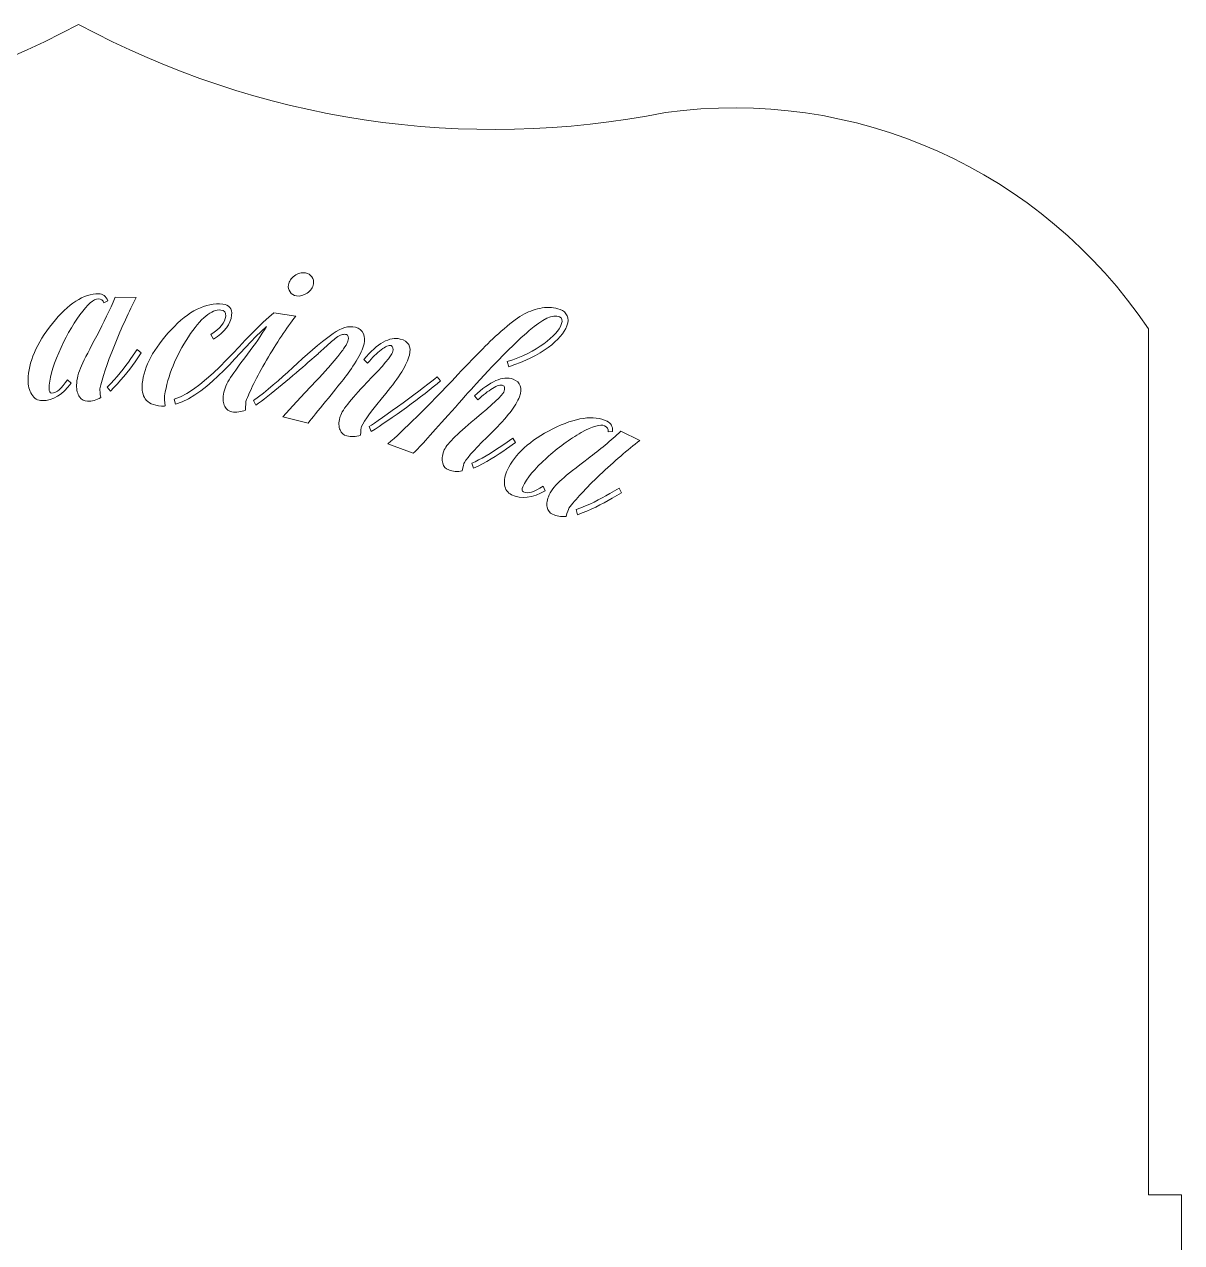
# Model space of a CAD drawing. Header units: millimetres. Extents: x -1460 to 1460, y -777 to 775.
# Drawn here: x -383.2 to -278.2, y -664.7 to -554.2 of the extents above; entities that cross this region are included whole.
import ezdxf

# ---------------------------------------------------------------- set-up
doc = ezdxf.new("R2010")
doc.units = ezdxf.units.MM
doc.header["$MEASUREMENT"] = 0
doc.layers.add('Camada 1', color=7, linetype='Continuous')

msp = doc.modelspace()

# ---------------------------------------------------------------- linework, layer by layer
at = {"layer": 'Camada 1', "color": 250, "lineweight": 20}
for points, knots in [([(-475.2485, -711.2333), (-475.2485, -711.2333), (-475.2485, -775.1065), (-475.2485, -775.1065), (-475.2485, -775.1065), (-475.2485, -775.1065), (-415.7484, -775.1065), (-415.7484, -775.1065), (-415.7484, -775.1065), (-415.7484, -775.1065), (-415.7484, -772.1065), (-415.7484, -772.1065), (-415.7484, -772.1065), (-415.7484, -772.1065), (-340.7484, -772.1065), (-340.7484, -772.1065), (-340.7484, -772.1065), (-340.7484, -772.1065), (-340.7484, -775.1065), (-340.7484, -775.1065), (-340.7484, -775.1065), (-340.7484, -775.1065), (-281.2484, -775.1065), (-281.2484, -775.1065), (-281.2484, -775.1065), (-281.2484, -775.1065), (-281.2484, -711.2333), (-281.2484, -711.2333), (-281.2484, -711.2333), (-281.2484, -711.2333), (-278.2484, -711.2333), (-278.2484, -711.2333), (-278.2484, -711.2333), (-278.2484, -711.2333), (-278.2484, -660.3405), (-278.2484, -660.3405), (-278.2484, -660.3405), (-278.2484, -660.3405), (-281.2484, -660.3405), (-281.2484, -660.3405), (-281.2484, -660.3405), (-281.2484, -660.3405), (-281.2484, -596.7137), (-281.2484, -596.7137), (-281.2484, -596.7137), (-281.2484, -596.7137), (-281.2484, -581.824), (-281.2484, -581.824), (-281.2484, -581.824), (-290.9256, -567.4173), (-307.9205, -559.8084), (-325.0477, -562.2145), (-325.0477, -562.2145), (-343.1678, -565.8248), (-361.9729, -562.9968), (-378.2484, -554.2138), (-378.2484, -554.2138), (-394.5239, -562.9968), (-413.329, -565.8248), (-431.4491, -562.2145), (-431.4491, -562.2145), (-448.5763, -559.8084), (-465.5713, -567.4173), (-475.2485, -581.824), (-475.2485, -581.824), (-475.2485, -581.824), (-475.2485, -596.7137), (-475.2485, -596.7137), (-475.2485, -596.7137), (-475.2485, -596.7137), (-475.2485, -660.3405), (-475.2485, -660.3405), (-475.2485, -660.3405), (-475.2485, -660.3405), (-478.2485, -660.3405), (-478.2485, -660.3405), (-478.2485, -660.3405), (-478.2485, -660.3405), (-478.2485, -711.2333), (-478.2485, -711.2333), (-478.2485, -711.2333), (-478.2485, -711.2333), (-475.2485, -711.2333), (-475.2485, -711.2333)], [0, 0, 0, 0, 0.04545455, 0.04545455, 0.04545455, 0.04545455, 0.09090909, 0.09090909, 0.09090909, 0.09090909, 0.13636364, 0.13636364, 0.13636364, 0.13636364, 0.18181818, 0.18181818, 0.18181818, 0.18181818, 0.22727273, 0.22727273, 0.22727273, 0.22727273, 0.27272727, 0.27272727, 0.27272727, 0.27272727, 0.31818182, 0.31818182, 0.31818182, 0.31818182, 0.36363636, 0.36363636, 0.36363636, 0.36363636, 0.40909091, 0.40909091, 0.40909091, 0.40909091, 0.45454545, 0.45454545, 0.45454545, 0.45454545, 0.5, 0.5, 0.5, 0.5, 0.54545455, 0.54545455, 0.54545455, 0.54545455, 0.59090909, 0.59090909, 0.59090909, 0.59090909, 0.63636364, 0.63636364, 0.63636364, 0.63636364, 0.68181818, 0.68181818, 0.68181818, 0.68181818, 0.72727273, 0.72727273, 0.72727273, 0.72727273, 0.77272727, 0.77272727, 0.77272727, 0.77272727, 0.81818182, 0.81818182, 0.81818182, 0.81818182, 0.86363636, 0.86363636, 0.86363636, 0.86363636, 0.90909091, 0.90909091, 0.90909091, 0.90909091, 1, 1, 1, 1]), ([(-357.5173, -578.5741), (-357.8453, -578.797), (-358.1718, -578.883), (-358.4959, -578.8318), (-358.4959, -578.8318), (-358.7437, -578.7927), (-358.9353, -578.6736), (-359.0703, -578.4755), (-359.0703, -578.4755), (-359.2053, -578.2774), (-359.2549, -578.0633), (-359.2188, -577.8333), (-359.2188, -577.8333), (-359.1679, -577.5073), (-358.9829, -577.232), (-358.6644, -577.0075), (-358.6644, -577.0075), (-358.3459, -576.783), (-358.0148, -576.6977), (-357.6716, -576.7521), (-357.6716, -576.7521), (-357.4236, -576.7913), (-357.2313, -576.9055), (-357.0948, -577.0939), (-357.0948, -577.0939), (-356.9584, -577.2823), (-356.9095, -577.5016), (-356.9485, -577.7507), (-356.9485, -577.7507), (-356.9994, -578.0765), (-357.1895, -578.3512), (-357.5173, -578.5741)], [0, 0, 0, 0, 0.11111111, 0.11111111, 0.11111111, 0.11111111, 0.22222222, 0.22222222, 0.22222222, 0.22222222, 0.33333333, 0.33333333, 0.33333333, 0.33333333, 0.44444444, 0.44444444, 0.44444444, 0.44444444, 0.55555556, 0.55555556, 0.55555556, 0.55555556, 0.66666667, 0.66666667, 0.66666667, 0.66666667, 0.77777778, 0.77777778, 0.77777778, 0.77777778, 1, 1, 1, 1]), ([(-378.1297, -580.555), (-378.8384, -581.525), (-379.4775, -582.6709), (-380.0464, -583.9921), (-380.0464, -583.9921), (-380.6152, -585.3133), (-380.9059, -586.4011), (-380.9177, -587.2548), (-380.9177, -587.2548), (-380.9212, -587.507), (-380.8362, -587.6346), (-380.6626, -587.637), (-380.6626, -587.637), (-380.2379, -587.643), (-379.7687, -587.2421), (-379.2553, -586.4342), (-379.2553, -586.4342), (-379.2553, -586.4342), (-378.9119, -586.7304), (-378.9119, -586.7304), (-378.9119, -586.7304), (-379.6801, -587.8062), (-380.5566, -588.337), (-381.541, -588.3232), (-381.541, -588.3232), (-381.9463, -588.3175), (-382.2626, -588.1334), (-382.4891, -587.771), (-382.4891, -587.771), (-382.7157, -587.4089), (-382.8252, -586.9656), (-382.8179, -586.4417), (-382.8179, -586.4417), (-382.7957, -584.8507), (-382.0618, -583.1481), (-380.6171, -581.3347), (-380.6171, -581.3347), (-379.1724, -579.5212), (-377.7742, -578.6242), (-376.4229, -578.6434), (-376.4229, -578.6434), (-376.0369, -578.6488), (-375.7598, -578.8566), (-375.5918, -579.2666), (-375.5918, -579.2666), (-375.5918, -579.2666), (-375.9421, -579.4654), (-375.9421, -579.4654), (-375.9421, -579.4654), (-376.0354, -579.2311), (-376.2077, -579.1121), (-376.4585, -579.1086), (-376.4585, -579.1086), (-376.8638, -579.103), (-377.421, -579.585), (-378.1297, -580.555)], [0, 0, 0, 0, 0.06666667, 0.06666667, 0.06666667, 0.06666667, 0.13333333, 0.13333333, 0.13333333, 0.13333333, 0.2, 0.2, 0.2, 0.2, 0.26666667, 0.26666667, 0.26666667, 0.26666667, 0.33333333, 0.33333333, 0.33333333, 0.33333333, 0.4, 0.4, 0.4, 0.4, 0.46666667, 0.46666667, 0.46666667, 0.46666667, 0.53333333, 0.53333333, 0.53333333, 0.53333333, 0.6, 0.6, 0.6, 0.6, 0.66666667, 0.66666667, 0.66666667, 0.66666667, 0.73333333, 0.73333333, 0.73333333, 0.73333333, 0.8, 0.8, 0.8, 0.8, 0.86666667, 0.86666667, 0.86666667, 0.86666667, 1, 1, 1, 1]), ([(-373.0101, -578.983), (-373.6646, -580.2159), (-374.3274, -581.667), (-374.9976, -583.3363), (-374.9976, -583.3363), (-375.6678, -585.0053), (-376.1063, -586.3142), (-376.3128, -587.2622), (-376.3128, -587.2622), (-376.3144, -587.3787), (-376.289, -587.6411), (-376.237, -588.0494), (-376.237, -588.0494), (-376.6264, -588.2768), (-377.0239, -588.3873), (-377.4291, -588.3817), (-377.4291, -588.3817), (-377.7186, -588.3777), (-377.9584, -588.2479), (-378.1478, -587.993), (-378.1478, -587.993), (-378.3371, -587.7381), (-378.4286, -587.3776), (-378.4222, -586.912), (-378.4222, -586.912), (-378.4145, -586.3686), (-378.2662, -585.7835), (-377.9774, -585.1569), (-377.9774, -585.1569), (-377.6886, -584.5303), (-377.2268, -583.6245), (-376.5924, -582.4401), (-376.5924, -582.4401), (-375.9579, -581.2556), (-375.4006, -580.0941), (-374.9213, -578.9558), (-374.9213, -578.9558), (-374.9213, -578.9558), (-373.0101, -578.983), (-373.0101, -578.983)], [0, 0, 0, 0, 0.09090909, 0.09090909, 0.09090909, 0.09090909, 0.18181818, 0.18181818, 0.18181818, 0.18181818, 0.27272727, 0.27272727, 0.27272727, 0.27272727, 0.36363636, 0.36363636, 0.36363636, 0.36363636, 0.45454545, 0.45454545, 0.45454545, 0.45454545, 0.54545455, 0.54545455, 0.54545455, 0.54545455, 0.63636364, 0.63636364, 0.63636364, 0.63636364, 0.72727273, 0.72727273, 0.72727273, 0.72727273, 0.81818182, 0.81818182, 0.81818182, 0.81818182, 1, 1, 1, 1]), ([(-370.4492, -587.8813), (-370.4839, -588.0916), (-370.4519, -588.3979), (-370.3942, -588.7937), (-370.3942, -588.7937), (-370.4748, -588.8246), (-370.5825, -588.8333), (-370.7169, -588.8199), (-370.7169, -588.8199), (-371.4661, -588.7448), (-371.9591, -588.5295), (-372.1954, -588.1744), (-372.1954, -588.1744), (-372.4317, -587.8193), (-372.5212, -587.3519), (-372.4638, -586.7726), (-372.4638, -586.7726), (-372.3108, -585.2279), (-371.4412, -583.6033), (-369.8561, -581.8998), (-369.8561, -581.8998), (-368.2709, -580.1963), (-366.7096, -579.4214), (-365.1728, -579.5752), (-365.1728, -579.5752), (-364.5774, -579.6347), (-364.3101, -579.9736), (-364.3714, -580.5915), (-364.3714, -580.5915), (-364.4519, -581.4026), (-364.9981, -582.1183), (-366.0103, -582.7385), (-366.0103, -582.7385), (-366.0103, -582.7385), (-366.2612, -582.333), (-366.2612, -582.333), (-366.2612, -582.333), (-365.4122, -581.7939), (-364.9588, -581.2346), (-364.9016, -580.6555), (-364.9016, -580.6555), (-364.8692, -580.3273), (-365.016, -580.1466), (-365.3427, -580.114), (-365.3427, -580.114), (-366.1879, -580.0292), (-367.1709, -580.8426), (-368.2912, -582.5539), (-368.2912, -582.5539), (-369.4115, -584.265), (-370.1449, -586.0388), (-370.4492, -587.8813)], [0, 0, 0, 0, 0.07142857, 0.07142857, 0.07142857, 0.07142857, 0.14285714, 0.14285714, 0.14285714, 0.14285714, 0.21428571, 0.21428571, 0.21428571, 0.21428571, 0.28571429, 0.28571429, 0.28571429, 0.28571429, 0.35714286, 0.35714286, 0.35714286, 0.35714286, 0.42857143, 0.42857143, 0.42857143, 0.42857143, 0.5, 0.5, 0.5, 0.5, 0.57142857, 0.57142857, 0.57142857, 0.57142857, 0.64285714, 0.64285714, 0.64285714, 0.64285714, 0.71428571, 0.71428571, 0.71428571, 0.71428571, 0.78571429, 0.78571429, 0.78571429, 0.78571429, 0.85714286, 0.85714286, 0.85714286, 0.85714286, 1, 1, 1, 1]), ([(-335.6755, -583.5091), (-336.5755, -584.1865), (-337.7642, -584.7667), (-339.2411, -585.249), (-339.2411, -585.249), (-339.2411, -585.249), (-339.3811, -584.7929), (-339.3811, -584.7929), (-339.3811, -584.7929), (-338.0216, -584.3493), (-336.9137, -583.8062), (-336.0575, -583.1641), (-336.0575, -583.1641), (-335.2013, -582.522), (-334.6753, -581.9368), (-334.4799, -581.4097), (-334.4799, -581.4097), (-334.3451, -581.0461), (-334.4044, -580.8165), (-334.6575, -580.7217), (-334.6575, -580.7217), (-335.2589, -580.4966), (-336.1696, -580.9119), (-337.3842, -581.963), (-337.3842, -581.963), (-338.6038, -583.0183), (-340.2114, -584.6238), (-342.197, -586.803), (-342.197, -586.803), (-342.7823, -587.4456), (-343.5108, -588.2729), (-344.4041, -589.2692), (-344.4041, -589.2692), (-345.2933, -590.261), (-346.0156, -591.0732), (-346.578, -591.7013), (-346.578, -591.7013), (-347.1406, -592.3292), (-347.5796, -592.7913), (-347.8987, -593.0964), (-347.8987, -593.0964), (-347.8987, -593.0964), (-350.2055, -592.2323), (-350.2055, -592.2323), (-350.2055, -592.2323), (-348.8023, -591.0596), (-346.6986, -588.9632), (-343.8663, -585.9706), (-343.8663, -585.9706), (-342.922, -584.9729), (-342.1511, -584.1954), (-341.5866, -583.6145), (-341.5866, -583.6145), (-341.0189, -583.0303), (-340.3829, -582.4239), (-339.6679, -581.8013), (-339.6679, -581.8013), (-338.9531, -581.1788), (-338.3393, -580.7288), (-337.8329, -580.4643), (-337.8329, -580.4643), (-337.3237, -580.1983), (-336.7819, -580.0191), (-336.2105, -579.9226), (-336.2105, -579.9226), (-335.6391, -579.8261), (-335.1045, -579.8709), (-334.5979, -580.0606), (-334.5979, -580.0606), (-334.2903, -580.1759), (-334.0769, -580.3647), (-333.9578, -580.6267), (-333.9578, -580.6267), (-333.8388, -580.8887), (-333.8432, -581.1927), (-333.9712, -581.538), (-333.9712, -581.538), (-334.2071, -582.1744), (-334.7755, -582.8318), (-335.6755, -583.5091)], [0, 0, 0, 0, 0.04761905, 0.04761905, 0.04761905, 0.04761905, 0.0952381, 0.0952381, 0.0952381, 0.0952381, 0.14285714, 0.14285714, 0.14285714, 0.14285714, 0.19047619, 0.19047619, 0.19047619, 0.19047619, 0.23809524, 0.23809524, 0.23809524, 0.23809524, 0.28571429, 0.28571429, 0.28571429, 0.28571429, 0.33333333, 0.33333333, 0.33333333, 0.33333333, 0.38095238, 0.38095238, 0.38095238, 0.38095238, 0.42857143, 0.42857143, 0.42857143, 0.42857143, 0.47619048, 0.47619048, 0.47619048, 0.47619048, 0.52380952, 0.52380952, 0.52380952, 0.52380952, 0.57142857, 0.57142857, 0.57142857, 0.57142857, 0.61904762, 0.61904762, 0.61904762, 0.61904762, 0.66666667, 0.66666667, 0.66666667, 0.66666667, 0.71428571, 0.71428571, 0.71428571, 0.71428571, 0.76190476, 0.76190476, 0.76190476, 0.76190476, 0.80952381, 0.80952381, 0.80952381, 0.80952381, 0.85714286, 0.85714286, 0.85714286, 0.85714286, 0.9047619, 0.9047619, 0.9047619, 0.9047619, 1, 1, 1, 1]), ([(-361.2009, -584.6509), (-362.1107, -586.2159), (-362.7313, -587.4636), (-363.0723, -588.3917), (-363.0723, -588.3917), (-363.0903, -588.5068), (-363.1021, -588.7701), (-363.1081, -589.1818), (-363.1081, -589.1818), (-363.5255, -589.3514), (-363.9346, -589.4043), (-364.3351, -589.341), (-364.3351, -589.341), (-364.6208, -589.2958), (-364.8402, -589.1334), (-364.9917, -588.854), (-364.9917, -588.854), (-365.1432, -588.5748), (-365.183, -588.2048), (-365.111, -587.7449), (-365.111, -587.7449), (-365.0359, -587.2657), (-364.8196, -586.7594), (-364.4626, -586.2268), (-364.4626, -586.2268), (-364.1056, -585.694), (-363.596, -584.9876), (-362.9293, -584.112), (-362.9293, -584.112), (-362.2612, -583.2346), (-361.6891, -582.4027), (-361.2136, -581.6135), (-361.2136, -581.6135), (-363.7439, -583.8432), (-366.2135, -587.6286), (-369.4491, -588.6543), (-369.4491, -588.6543), (-369.4491, -588.6543), (-369.5788, -588.2025), (-369.5788, -588.2025), (-369.5788, -588.2025), (-366.5538, -587.2681), (-363.0264, -582.3019), (-360.5296, -580.3663), (-360.5296, -580.3663), (-360.5296, -580.3663), (-358.5556, -580.6788), (-358.5556, -580.6788), (-358.5556, -580.6788), (-359.4093, -581.7617), (-360.2912, -583.0856), (-361.2009, -584.6509)], [0, 0, 0, 0, 0.07142857, 0.07142857, 0.07142857, 0.07142857, 0.14285714, 0.14285714, 0.14285714, 0.14285714, 0.21428571, 0.21428571, 0.21428571, 0.21428571, 0.28571429, 0.28571429, 0.28571429, 0.28571429, 0.35714286, 0.35714286, 0.35714286, 0.35714286, 0.42857143, 0.42857143, 0.42857143, 0.42857143, 0.5, 0.5, 0.5, 0.5, 0.57142857, 0.57142857, 0.57142857, 0.57142857, 0.64285714, 0.64285714, 0.64285714, 0.64285714, 0.71428571, 0.71428571, 0.71428571, 0.71428571, 0.78571429, 0.78571429, 0.78571429, 0.78571429, 0.85714286, 0.85714286, 0.85714286, 0.85714286, 1, 1, 1, 1]), ([(-362.1598, -588.7426), (-362.1598, -588.7426), (-362.3872, -588.3234), (-362.3872, -588.3234), (-362.3872, -588.3234), (-359.9626, -586.6102), (-357.7336, -584.0713), (-355.1702, -582.2492), (-355.1702, -582.2492), (-354.4214, -581.7169), (-353.7488, -581.5224), (-353.1491, -581.6709), (-353.1491, -581.6709), (-352.7931, -581.7591), (-352.5522, -581.9538), (-352.4273, -582.2546), (-352.4273, -582.2546), (-352.3024, -582.5554), (-352.2791, -582.866), (-352.3576, -583.1863), (-352.3576, -583.1863), (-352.464, -583.6196), (-352.7072, -584.1443), (-353.0867, -584.7595), (-353.0867, -584.7595), (-353.4663, -585.3748), (-353.8501, -585.9246), (-354.2371, -586.4081), (-354.2371, -586.4081), (-354.6241, -586.8917), (-355.1595, -587.5537), (-355.8428, -588.3936), (-355.8428, -588.3936), (-356.5261, -589.2335), (-357.0544, -589.8872), (-357.4276, -590.3543), (-357.4276, -590.3543), (-357.4276, -590.3543), (-359.7332, -589.7825), (-359.7332, -589.7825), (-359.7332, -589.7825), (-359.7332, -589.7825), (-358.8197, -588.7949), (-358.8197, -588.7949), (-358.8197, -588.7949), (-358.8197, -588.7949), (-357.7277, -587.6265), (-357.7277, -587.6265), (-357.7277, -587.6265), (-357.7277, -587.6265), (-356.6599, -586.4971), (-356.6599, -586.4971), (-356.6599, -586.4971), (-356.2306, -586.0439), (-355.8759, -585.652), (-355.5961, -585.3216), (-355.5961, -585.3216), (-355.5961, -585.3216), (-354.7527, -584.3164), (-354.7527, -584.3164), (-354.7527, -584.3164), (-354.4706, -583.9767), (-354.2513, -583.6912), (-354.0952, -583.4601), (-354.0952, -583.4601), (-353.9391, -583.229), (-353.8469, -583.0568), (-353.8193, -582.9439), (-353.8193, -582.9439), (-353.7316, -582.5861), (-353.7814, -582.3834), (-353.9688, -582.3371), (-353.9688, -582.3371), (-354.0812, -582.3093), (-354.1995, -582.3051), (-354.3142, -582.3265), (-354.3142, -582.3265), (-354.4285, -582.3479), (-354.5701, -582.4119), (-354.7338, -582.5173), (-354.7338, -582.5173), (-354.9005, -582.6245), (-355.055, -582.7404), (-355.1916, -582.8635), (-355.1916, -582.8635), (-355.3293, -582.9873), (-355.5319, -583.1736), (-355.8104, -583.4196), (-355.8104, -583.4196), (-356.0839, -583.661), (-356.3264, -583.8816), (-356.5364, -584.0692), (-356.5364, -584.0692), (-356.5364, -584.0692), (-357.447, -584.8827), (-357.447, -584.8827), (-357.447, -584.8827), (-358.6006, -585.9106), (-360.9878, -587.8651), (-362.1598, -588.7426)], [0, 0, 0, 0, 0.03846154, 0.03846154, 0.03846154, 0.03846154, 0.07692308, 0.07692308, 0.07692308, 0.07692308, 0.11538462, 0.11538462, 0.11538462, 0.11538462, 0.15384615, 0.15384615, 0.15384615, 0.15384615, 0.19230769, 0.19230769, 0.19230769, 0.19230769, 0.23076923, 0.23076923, 0.23076923, 0.23076923, 0.26923077, 0.26923077, 0.26923077, 0.26923077, 0.30769231, 0.30769231, 0.30769231, 0.30769231, 0.34615385, 0.34615385, 0.34615385, 0.34615385, 0.38461538, 0.38461538, 0.38461538, 0.38461538, 0.42307692, 0.42307692, 0.42307692, 0.42307692, 0.46153846, 0.46153846, 0.46153846, 0.46153846, 0.5, 0.5, 0.5, 0.5, 0.53846154, 0.53846154, 0.53846154, 0.53846154, 0.57692308, 0.57692308, 0.57692308, 0.57692308, 0.61538462, 0.61538462, 0.61538462, 0.61538462, 0.65384615, 0.65384615, 0.65384615, 0.65384615, 0.69230769, 0.69230769, 0.69230769, 0.69230769, 0.73076923, 0.73076923, 0.73076923, 0.73076923, 0.76923077, 0.76923077, 0.76923077, 0.76923077, 0.80769231, 0.80769231, 0.80769231, 0.80769231, 0.84615385, 0.84615385, 0.84615385, 0.84615385, 0.88461538, 0.88461538, 0.88461538, 0.88461538, 0.92307692, 0.92307692, 0.92307692, 0.92307692, 1, 1, 1, 1]), ([(-348.2526, -584.2041), (-348.4605, -585.0517), (-349.1724, -586.2099), (-350.3875, -587.6774), (-350.3875, -587.6774), (-351.6027, -589.1449), (-352.3534, -590.1399), (-352.587, -590.685), (-352.587, -590.685), (-352.6328, -590.7918), (-352.6491, -591.0594), (-352.69, -591.469), (-352.69, -591.469), (-353.1203, -591.6021), (-353.5323, -591.6199), (-353.9261, -591.5223), (-353.9261, -591.5223), (-354.2071, -591.4526), (-354.4115, -591.2719), (-354.5388, -590.9805), (-354.5388, -590.9805), (-354.666, -590.6893), (-354.6742, -590.3172), (-354.5634, -589.8652), (-354.5634, -589.8652), (-354.4248, -589.3), (-353.6085, -588.243), (-352.1148, -586.6945), (-352.1148, -586.6945), (-350.6213, -585.146), (-349.8397, -584.2304), (-349.7705, -583.9478), (-349.7705, -583.9478), (-349.6826, -583.5898), (-349.7327, -583.3873), (-349.9199, -583.341), (-349.9199, -583.341), (-350.126, -583.29), (-350.4255, -583.4156), (-350.8178, -583.718), (-350.8178, -583.718), (-351.2102, -584.0206), (-351.6163, -584.4195), (-352.0361, -584.9151), (-352.0361, -584.9151), (-352.0361, -584.9151), (-352.3744, -584.5913), (-352.3744, -584.5913), (-352.3744, -584.5913), (-351.1381, -583.1188), (-350.0417, -582.5013), (-349.0859, -582.7382), (-349.0859, -582.7382), (-348.3362, -582.9239), (-348.0586, -583.413), (-348.2526, -584.2041)], [0, 0, 0, 0, 0.06666667, 0.06666667, 0.06666667, 0.06666667, 0.13333333, 0.13333333, 0.13333333, 0.13333333, 0.2, 0.2, 0.2, 0.2, 0.26666667, 0.26666667, 0.26666667, 0.26666667, 0.33333333, 0.33333333, 0.33333333, 0.33333333, 0.4, 0.4, 0.4, 0.4, 0.46666667, 0.46666667, 0.46666667, 0.46666667, 0.53333333, 0.53333333, 0.53333333, 0.53333333, 0.6, 0.6, 0.6, 0.6, 0.66666667, 0.66666667, 0.66666667, 0.66666667, 0.73333333, 0.73333333, 0.73333333, 0.73333333, 0.8, 0.8, 0.8, 0.8, 0.86666667, 0.86666667, 0.86666667, 0.86666667, 1, 1, 1, 1]), ([(-373.1211, -584.8041), (-373.7437, -585.699), (-374.4788, -586.5993), (-375.36, -587.4796), (-375.36, -587.4796), (-375.36, -587.4796), (-375.6443, -587.0971), (-375.6443, -587.0971), (-375.6443, -587.0971), (-374.7825, -586.236), (-374.0859, -585.3588), (-373.4935, -584.5075), (-373.4935, -584.5075), (-373.4935, -584.5075), (-372.9318, -583.7004), (-372.9318, -583.7004), (-372.9318, -583.7004), (-372.9318, -583.7004), (-372.5595, -583.9969), (-372.5595, -583.9969), (-372.5595, -583.9969), (-372.5595, -583.9969), (-373.1211, -584.8041), (-373.1211, -584.8041)], [0, 0, 0, 0, 0.14285714, 0.14285714, 0.14285714, 0.14285714, 0.28571429, 0.28571429, 0.28571429, 0.28571429, 0.42857143, 0.42857143, 0.42857143, 0.42857143, 0.57142857, 0.57142857, 0.57142857, 0.57142857, 0.71428571, 0.71428571, 0.71428571, 0.71428571, 1, 1, 1, 1]), ([(-345.4346, -586.5326), (-347.0144, -587.9107), (-349.9697, -590.0307), (-351.7077, -591.1129), (-351.7077, -591.1129), (-351.7077, -591.1129), (-351.8988, -590.6756), (-351.8988, -590.6756), (-351.8988, -590.6756), (-350.9983, -590.1287), (-346.6743, -586.98), (-345.7336, -586.1721), (-345.7336, -586.1721), (-345.7336, -586.1721), (-345.4346, -586.5326), (-345.4346, -586.5326)], [0, 0, 0, 0, 0.2, 0.2, 0.2, 0.2, 0.4, 0.4, 0.4, 0.4, 0.6, 0.6, 0.6, 0.6, 1, 1, 1, 1]), ([(-343.2636, -593.9317), (-343.3213, -594.0327), (-343.3679, -594.2965), (-343.4553, -594.6987), (-343.4553, -594.6987), (-343.898, -594.7814), (-344.3093, -594.7515), (-344.6892, -594.6092), (-344.6892, -594.6092), (-344.9606, -594.5075), (-345.143, -594.3046), (-345.2362, -594.0005), (-345.2362, -594.0005), (-345.3293, -593.6966), (-345.295, -593.3259), (-345.1334, -592.8897), (-345.1334, -592.8897), (-344.9313, -592.3443), (-343.9999, -591.3881), (-342.3395, -590.0219), (-342.3395, -590.0219), (-340.6792, -588.6556), (-339.7985, -587.836), (-339.6973, -587.5634), (-339.6973, -587.5634), (-339.5693, -587.2179), (-339.5956, -587.0111), (-339.7765, -586.9434), (-339.7765, -586.9434), (-339.9755, -586.8689), (-340.2873, -586.9594), (-340.7114, -587.2145), (-340.7114, -587.2145), (-341.1356, -587.4697), (-341.5847, -587.8194), (-342.0585, -588.2633), (-342.0585, -588.2633), (-342.0585, -588.2633), (-342.3574, -587.9027), (-342.3574, -587.9027), (-342.3574, -587.9027), (-340.9298, -586.5529), (-339.7636, -586.0475), (-338.8591, -586.3862), (-338.8591, -586.3862), (-338.1718, -586.6435), (-337.9764, -587.1727), (-338.2729, -587.9727), (-338.2729, -587.9727), (-338.5761, -588.7908), (-339.4063, -589.8627), (-340.7627, -591.1873), (-340.7627, -591.1873), (-342.1189, -592.5119), (-342.9692, -593.4171), (-343.2636, -593.9317)], [0, 0, 0, 0, 0.06666667, 0.06666667, 0.06666667, 0.06666667, 0.13333333, 0.13333333, 0.13333333, 0.13333333, 0.2, 0.2, 0.2, 0.2, 0.26666667, 0.26666667, 0.26666667, 0.26666667, 0.33333333, 0.33333333, 0.33333333, 0.33333333, 0.4, 0.4, 0.4, 0.4, 0.46666667, 0.46666667, 0.46666667, 0.46666667, 0.53333333, 0.53333333, 0.53333333, 0.53333333, 0.6, 0.6, 0.6, 0.6, 0.66666667, 0.66666667, 0.66666667, 0.66666667, 0.73333333, 0.73333333, 0.73333333, 0.73333333, 0.8, 0.8, 0.8, 0.8, 0.86666667, 0.86666667, 0.86666667, 0.86666667, 1, 1, 1, 1]), ([(-335.9415, -596.5072), (-337.0856, -597.164), (-338.1024, -597.2799), (-338.9917, -596.8553), (-338.9917, -596.8553), (-339.3578, -596.6806), (-339.569, -596.3807), (-339.6249, -595.9567), (-339.6249, -595.9567), (-339.6808, -595.5325), (-339.5969, -595.0835), (-339.3734, -594.6104), (-339.3734, -594.6104), (-338.6941, -593.1732), (-337.322, -591.9321), (-335.2573, -590.8878), (-335.2573, -590.8878), (-333.1926, -589.8435), (-331.5498, -589.6129), (-330.3292, -590.1958), (-330.3292, -590.1958), (-329.9805, -590.3623), (-329.8146, -590.6671), (-329.8317, -591.1102), (-329.8317, -591.1102), (-329.8317, -591.1102), (-330.2325, -591.1444), (-330.2325, -591.1444), (-330.2325, -591.1444), (-330.2203, -590.8923), (-330.3277, -590.7121), (-330.5541, -590.604), (-330.5541, -590.604), (-330.9203, -590.4293), (-331.6268, -590.6344), (-332.6727, -591.2197), (-332.6727, -591.2197), (-333.7188, -591.805), (-334.7745, -592.5796), (-335.839, -593.5429), (-335.839, -593.5429), (-336.9032, -594.506), (-337.6182, -595.3735), (-337.9826, -596.1448), (-337.9826, -596.1448), (-338.0902, -596.3725), (-338.0654, -596.5242), (-337.9086, -596.599), (-337.9086, -596.599), (-337.5251, -596.782), (-336.9325, -596.6141), (-336.1311, -596.0943), (-336.1311, -596.0943), (-336.1311, -596.0943), (-335.9415, -596.5072), (-335.9415, -596.5072)], [0, 0, 0, 0, 0.06666667, 0.06666667, 0.06666667, 0.06666667, 0.13333333, 0.13333333, 0.13333333, 0.13333333, 0.2, 0.2, 0.2, 0.2, 0.26666667, 0.26666667, 0.26666667, 0.26666667, 0.33333333, 0.33333333, 0.33333333, 0.33333333, 0.4, 0.4, 0.4, 0.4, 0.46666667, 0.46666667, 0.46666667, 0.46666667, 0.53333333, 0.53333333, 0.53333333, 0.53333333, 0.6, 0.6, 0.6, 0.6, 0.66666667, 0.66666667, 0.66666667, 0.66666667, 0.73333333, 0.73333333, 0.73333333, 0.73333333, 0.8, 0.8, 0.8, 0.8, 0.86666667, 0.86666667, 0.86666667, 0.86666667, 1, 1, 1, 1]), ([(-339.436, -592.6939), (-340.3215, -593.3266), (-341.3146, -593.9264), (-342.4389, -594.4581), (-342.4389, -594.4581), (-342.4389, -594.4581), (-342.5788, -594.0018), (-342.5788, -594.0018), (-342.5788, -594.0018), (-341.8337, -593.6596), (-340.8494, -593.1188), (-339.6877, -592.2889), (-339.6877, -592.2889), (-339.6877, -592.2889), (-338.8889, -591.7182), (-338.8889, -591.7182), (-338.8889, -591.7182), (-338.8889, -591.7182), (-338.6373, -592.1232), (-338.6373, -592.1232), (-338.6373, -592.1232), (-338.6373, -592.1232), (-339.436, -592.6939), (-339.436, -592.6939)], [0, 0, 0, 0, 0.14285714, 0.14285714, 0.14285714, 0.14285714, 0.28571429, 0.28571429, 0.28571429, 0.28571429, 0.42857143, 0.42857143, 0.42857143, 0.42857143, 0.57142857, 0.57142857, 0.57142857, 0.57142857, 0.71428571, 0.71428571, 0.71428571, 0.71428571, 1, 1, 1, 1]), ([(-330.9767, -595.0592), (-332.2774, -596.2962), (-333.2182, -597.3028), (-333.7986, -598.0785), (-333.7986, -598.0785), (-333.8483, -598.1836), (-333.934, -598.4328), (-334.0557, -598.8258), (-334.0557, -598.8258), (-334.5038, -598.8696), (-334.9112, -598.8038), (-335.2772, -598.6291), (-335.2772, -598.6291), (-335.5387, -598.5044), (-335.7031, -598.2861), (-335.7696, -597.9751), (-335.7696, -597.9751), (-335.8362, -597.6641), (-335.7701, -597.298), (-335.5714, -596.8774), (-335.5714, -596.8774), (-335.3395, -596.3867), (-334.9622, -595.9165), (-334.4402, -595.4676), (-334.4402, -595.4676), (-333.9183, -595.0189), (-333.1232, -594.3884), (-332.0556, -593.577), (-332.0556, -593.577), (-330.9882, -592.7655), (-330.0006, -591.9426), (-329.0933, -591.1083), (-329.0933, -591.1083), (-329.0933, -591.1083), (-327.3668, -591.9328), (-327.3668, -591.9328), (-327.3668, -591.9328), (-328.4726, -592.7798), (-329.6762, -593.8222), (-330.9767, -595.0592)], [0, 0, 0, 0, 0.09090909, 0.09090909, 0.09090909, 0.09090909, 0.18181818, 0.18181818, 0.18181818, 0.18181818, 0.27272727, 0.27272727, 0.27272727, 0.27272727, 0.36363636, 0.36363636, 0.36363636, 0.36363636, 0.45454545, 0.45454545, 0.45454545, 0.45454545, 0.54545455, 0.54545455, 0.54545455, 0.54545455, 0.63636364, 0.63636364, 0.63636364, 0.63636364, 0.72727273, 0.72727273, 0.72727273, 0.72727273, 0.81818182, 0.81818182, 0.81818182, 0.81818182, 1, 1, 1, 1]), ([(-329.0335, -596.6801), (-329.0335, -596.6801), (-329.8785, -597.179), (-329.8785, -597.179), (-329.8785, -597.179), (-330.8155, -597.7322), (-331.8565, -598.2432), (-333.0223, -598.6748), (-333.0223, -598.6748), (-333.0223, -598.6748), (-333.1224, -598.208), (-333.1224, -598.208), (-333.1224, -598.208), (-331.9822, -597.7856), (-330.9856, -597.2797), (-330.0944, -596.7536), (-330.0944, -596.7536), (-330.0944, -596.7536), (-329.2494, -596.2548), (-329.2494, -596.2548), (-329.2494, -596.2548), (-329.2494, -596.2548), (-329.0335, -596.6801), (-329.0335, -596.6801)], [0, 0, 0, 0, 0.14285714, 0.14285714, 0.14285714, 0.14285714, 0.28571429, 0.28571429, 0.28571429, 0.28571429, 0.42857143, 0.42857143, 0.42857143, 0.42857143, 0.57142857, 0.57142857, 0.57142857, 0.57142857, 0.71428571, 0.71428571, 0.71428571, 0.71428571, 1, 1, 1, 1])]:
    msp.add_open_spline(points, degree=3, knots=knots, dxfattribs=at)

doc.saveas('drawing.dxf')
